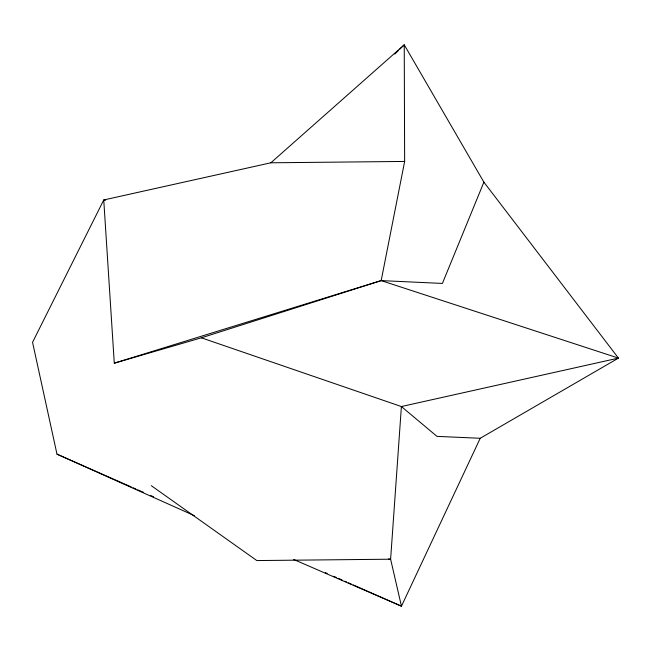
<?xml version="1.0" encoding="UTF-8"?>
<svg xmlns="http://www.w3.org/2000/svg" width="651" height="651" viewBox="0 0 651 651"><rect width="100%" height="100%" fill="white"/><g stroke="black" fill="none" stroke-linecap="round" stroke-linejoin="round"><path stroke-width="0.98" d="M105.739 200.174L103.745 199.963L114.291 363.177L201.379 337.82L381.177 280.605L404.645 161.44L404.238 44.805L270.873 162.791L103.745 199.963L32.55 342.304L56.987 454.162L194.372 515.69M399.893 49.077L404.238 44.805L483.896 182.166L442.395 283.429L381.177 280.605L114.291 363.177M483.896 182.166L618.45 358.107L480.218 438.278L401.455 606.195L293.715 559.494M394.823 54.057L398.445 50.501M270.873 162.791L404.645 161.44M480.218 438.278L436.992 436.382L401.398 406.541L201.379 337.82M388.606 558.932L390.616 559.209L401.455 606.195L353.176 584.883M381.177 280.605L618.45 358.107L401.398 406.541L390.616 559.209L256.836 560.56L151.292 485.679M56.987 454.162L131.266 486.948M133.121 487.77L135.904 488.999M137.768 489.821L143.334 492.278M150.763 495.557L153.546 496.786M325.321 572.595L327.176 573.409M333.67 576.281L336.461 577.51M338.317 578.332L342.027 579.968M344.818 581.197L346.674 582.018M348.529 582.84L351.312 584.069"/></g></svg>
